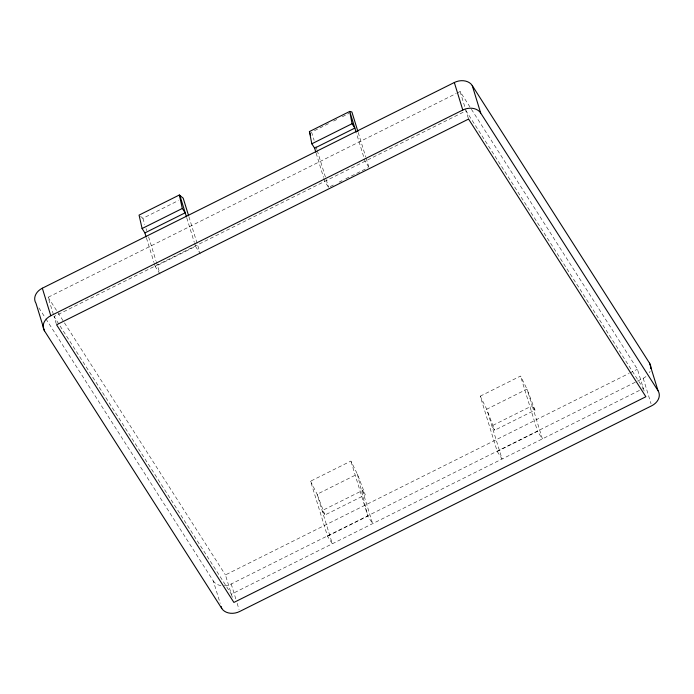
<?xml version="1.0" encoding="UTF-8"?>
<svg xmlns="http://www.w3.org/2000/svg" width="694" height="694" viewBox="0 0 694 694"><rect width="100%" height="100%" fill="white"/><g stroke="black" fill="none" stroke-linecap="round" stroke-linejoin="round"><path stroke-width="0.52" stroke-dasharray="3.47 2.6" d="M314.46 130.663L329.815 122.994M333.658 121.077L338.455 118.683M342.298 116.766L349.013 113.408M140.596 216.381L142.886 218.298L178.401 200.566M53.412 314.503L48.112 297.266L456.227 93.499M457.199 93.013L460.105 91.556L637.43 369.217L644.301 391.572M56.257 323.751L54.037 316.525L466.03 110.823L643.355 388.475L640.441 389.933M160.036 274.043L155.23 266.513L195.543 246.379L194.598 243.325M323.82 178.349L324.74 181.368L328.592 187.406L334.352 184.526M339.149 182.132L342.029 180.692M345.872 178.774L367.95 167.757M480.231 396.17L520.543 376.044L526.998 389.126L534.996 410.102L494.657 430.245L491.864 425.864L532.203 405.721L526.998 389.126L486.737 409.217L502.048 458.994L497.234 451.447L480.231 396.17L486.737 409.217L494.657 430.245M310.582 481.194L317.097 494.241L332.331 543.766L327.516 536.219L310.582 481.194L350.895 461.068L357.393 474.123L365.287 494.839L324.931 514.991L322.137 510.611L362.433 490.493L365.287 494.839M232.308 597.282L225.429 574.927L628.703 373.572M629.675 373.086L637.43 369.217M224.379 585.788A13.663 10.592 -17.1 0 0 231.215 583.975L643.208 378.273A13.663 10.592 -17.1 0 0 646.149 376.4M327.516 536.219L367.829 516.093L357.393 474.123L317.097 494.241L324.931 514.991M497.234 451.447L537.546 431.321L520.543 376.044M639.478 390.41L231.354 594.185L54.037 316.525M534.996 410.102L532.203 405.721L542.361 438.868L537.546 431.321M368.904 167.271L365.053 161.242L356.447 133.265M195.543 246.379L200.349 253.909M48.112 297.266L63.857 321.929M64.438 322.84L225.429 574.927M38.907 307.884L45.327 317.93M45.908 318.841L213.31 580.973L220.206 603.398M362.433 490.493L372.643 523.64L367.829 516.093L350.895 461.068M643.208 378.273L651.05 403.752M460.105 91.556L468.25 118.041M358.191 132.45L365.755 157.035M366.068 158.059L368.592 166.248M311.58 132.094L314.104 140.292M315.996 146.434L316.941 149.505M317.253 150.529L328.592 187.406M188.915 216.745L199.716 251.844M186.773 217.873L194.285 242.31M142.886 218.298L144.794 224.492M146.061 228.621L146.703 230.686M148.603 236.88L155.907 260.623M156.228 261.655L159.403 271.979M146.46 238.007L153.973 262.436M154.294 263.46L155.23 266.513M231.215 583.975L235.917 599.269M237.166 603.338L239.048 609.453M316.152 153.201L323.517 177.343M650.087 371.342A13.663 10.592 -17.1 0 1 649.393 372.713M220.952 585.606A13.663 10.592 -17.1 0 1 213.31 580.973"/><path stroke-width="1.04" d="M188.603 215.713L183.199 198.163L179.347 194.997L139.06 215.114L142.097 228.534L144.89 232.915L146.148 236.984M315.848 152.194L314.625 148.169L311.823 143.797L309.42 131.565L349.733 111.439L351.893 111.968L357.878 131.426M142.097 228.534L182.314 208.46L179.347 194.997M311.823 143.797L352.058 123.706L349.733 111.439L356.126 132.224M144.89 232.915L185.203 212.789L179.841 195.387M314.625 148.169L354.851 128.086L352.058 123.706M42.325 288.21L454.327 82.508A13.663 10.592 -17.1 0 1 472.224 85.509L649.541 363.17L658.007 390.679A13.663 10.592 -17.1 0 1 651.675 405.79L239.673 611.492A13.663 10.592 -17.1 0 1 221.776 608.491L44.459 330.83L35.993 303.321A13.663 10.592 -17.1 0 1 42.325 288.21L50.792 315.727A13.663 10.592 -17.1 0 0 44.459 330.83M50.792 315.727L462.785 110.025A13.663 10.592 -17.1 0 1 480.69 113.027L658.007 390.679M182.314 208.46L185.203 212.789L186.46 216.858M309.42 131.565L310.643 135.469M472.224 85.509L480.69 113.027M454.327 82.508L462.785 110.025M221.152 606.452L221.776 608.491M649.541 363.17A13.663 10.592 -17.1 0 1 650.816 368.505M468.571 119.073L56.57 324.783L233.895 602.444L645.888 396.734L468.571 119.073"/></g></svg>
